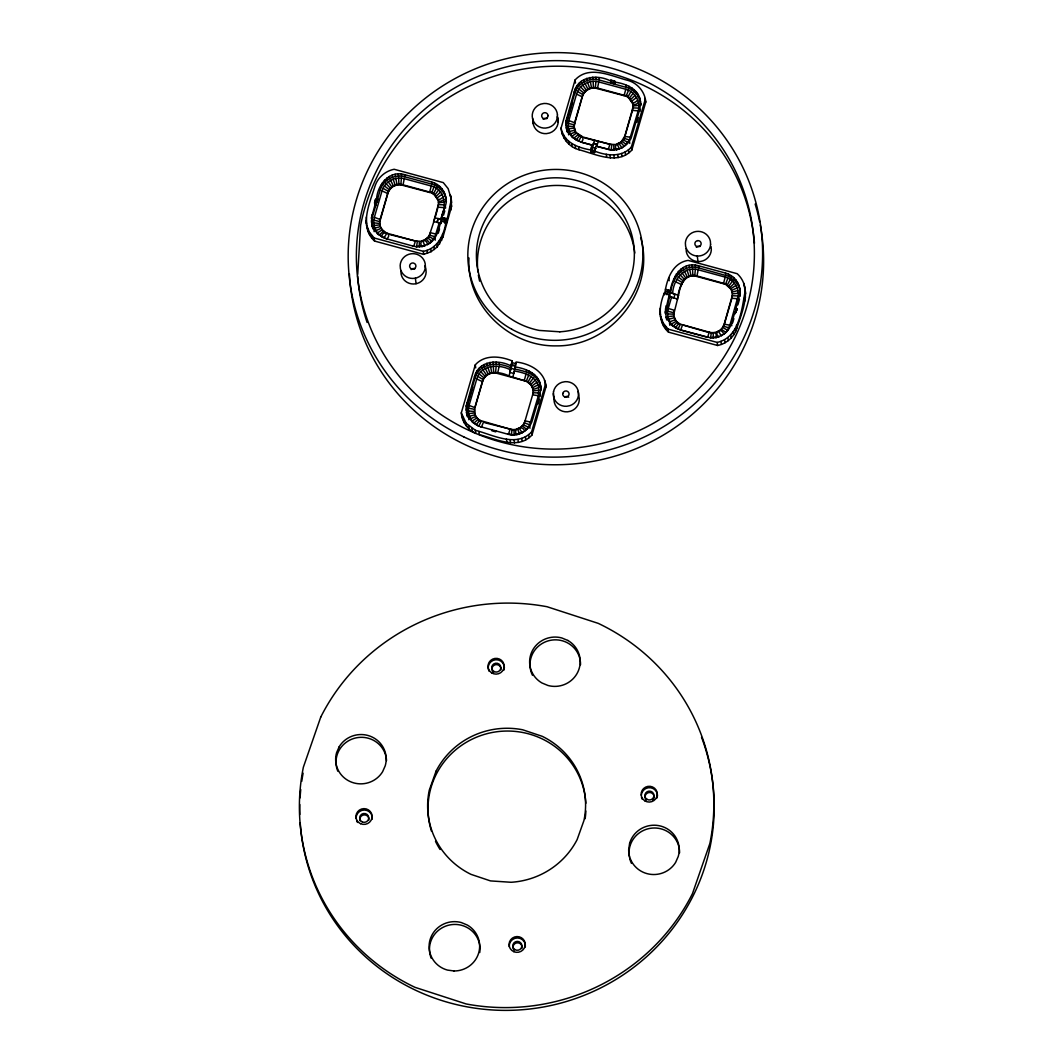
<?xml version="1.0" encoding="UTF-8"?>
<svg xmlns="http://www.w3.org/2000/svg" width="1063" height="1063" viewBox="0 0 1063 1063"><rect width="100%" height="100%" fill="white"/><g stroke="black" fill="none" stroke-linecap="round" stroke-linejoin="round"><path stroke-width="1.5" d="M450.845 195.805L451.536 206.541L442.952 237.089L437.265 246.922L431.073 251.692L423.685 254.376L374.548 241.049C358.776 226.605 369.698 202.94 374.88 186.57C377.471 177.8 385.218 171.037 394.147 169.269L443.284 182.61L448.134 188.616L451.244 198.874L450.181 195.167M372.023 225.954L371.731 223.762L372.861 228.877L371.505 217.689L375.438 203.285L374.482 203.033L375.571 199.286L376.528 199.538L376.82 201.731M376.528 199.538C377.139 185.44 389.085 170.04 404.445 174.611L431.618 181.986C439.311 184.019 445.424 191.021 445.982 199.02C444.56 191.911 438.873 186.038 431.91 184.165L404.724 176.79C394.625 173.867 382.959 180.112 380.142 190.317L372.409 216.892L371.665 222.924L371.372 220.745M373.658 222.845L374.349 217.33L382.029 190.902C384.554 181.653 395.117 176.006 404.259 178.69L431.286 186.025C445.929 189.533 446.898 207.923 440.361 218.978L434.674 217.849L433.584 221.596L439.271 222.712L434.966 236.704L429.771 243.135L426.13 239.002L421.081 241.288L415.208 241.035L386.587 233.103L382.228 229.754L380.421 226.592L374.734 228.2L373.658 222.845L379.757 223.456L380.209 219.111L387.769 193.121C389.403 186.743 396.658 182.863 402.904 184.803L429.479 192.004C438.222 192.204 435.378 206.302 444.028 199.406M435.976 234.059L430.356 232.717C422.861 253.167 439.617 207.591 438.421 202.82L444.347 202.129M428.123 244.171L422.17 246.576C417.281 240.876 427.034 237.434 427.432 244.663C436.428 240.291 438.727 229.847 440.893 221.051L445.929 222.419L446.168 224.213L451.297 199.631L451.695 202.688M466.737 414.052L466.458 411.859L467.587 416.975L466.219 405.787L474.576 376.222C478.868 360.623 498.547 359.241 510.838 365.871L509.974 372.435L513.801 373.472L516.1 361.991C529.68 363.493 545.319 371.612 545.97 386.972L531.992 435.006C518.306 449.968 496.514 439.298 480.835 435.046M512.831 377.02L514.412 370.974C524.059 372.661 536.775 376.129 538.742 387.503L532.988 389.536L531.646 385.696L527.886 381.723L509.004 375.983L511.117 368.05C498.826 361.433 479.147 362.815 474.869 378.415L467.135 404.99L466.378 411.022L466.099 408.83M538.742 387.503L538.383 395.728L529.693 424.801L524.311 422.808C521.88 428.083 515.449 430.794 509.934 429.133L479.679 420.31L476.29 424.748C470.005 420.762 466.896 412.564 469.062 405.428L476.756 378.999C480.755 364.37 499.291 363.825 510.585 369.924M468.491 408.192L474.497 409.295L475.201 415.128L474.63 412.936L468.703 413.653M509.004 375.983C500.793 371.731 485.671 369.486 482.496 381.218L474.922 407.209L474.483 411.554L468.371 410.943M533.121 393.177L533.148 390.905L539.074 390.214M539.977 385.058A19.905 19.413 -7.5 0 1 540.815 387.982L540.031 393.988L532.297 420.563C529.467 430.316 518.452 437.238 508.473 434.368L480.529 426.701M566.526 129.194L566.247 127.002L567.363 132.118L566.008 120.93L574.365 91.365C578.644 75.779 598.336 74.397 610.627 81.014L610.906 83.206M610.627 81.014L610.893 80.084L614.72 81.12L614.454 82.05C625.642 83.472 639.806 89.106 640.497 102.261C639.076 95.152 633.375 89.279 626.413 87.405L599.24 80.031C589.128 77.107 577.475 83.352 574.645 93.557L566.911 120.132L566.167 126.165L565.875 123.986M568.16 126.085L568.851 120.571L576.545 94.155C579.069 84.894 589.633 79.247 598.761 81.931L625.788 89.265C634.97 91.484 641.042 101.796 638.172 110.871L629.469 139.944L624.287 146.375L620.646 142.243L615.583 144.528L609.724 144.276L583.149 137.074L576.744 132.995L571.974 136.197L569.236 131.44L568.16 126.085L574.259 126.696L574.711 122.351L582.272 96.361C583.906 89.983 591.174 86.103 597.419 88.043L623.994 95.258C632.724 95.457 629.881 109.542 638.531 102.646M622.626 147.412L616.686 149.817C611.384 142.362 624.858 144.369 624.911 136.396L632.485 110.406L632.923 106.061L638.863 105.37M664.335 293.029L664.574 294.823C666.395 280.818 671.657 263.053 688.067 260.382L737.204 273.709C752.976 288.153 742.054 311.818 736.872 328.188C734.281 336.958 726.534 343.721 717.605 345.488L668.468 332.148C657.439 322.302 658.967 305.426 664.335 293.029L669.358 294.385L669.69 296.856L673.862 297.999L674.952 294.265L667.63 291.621L666.9 294.106M665.292 311.844L665.584 314.023L669.65 296.564L671.564 297.095L668.268 308.443L674.128 310.21L673.676 314.568L678.446 295.355L672.653 293.348C673.171 280.393 683.775 265.471 698.178 269.789L725.205 277.124C733.377 279.17 739.303 287.568 738.147 295.966L732.261 295.74L724.275 323.816C722.641 330.194 715.372 334.074 709.141 332.148L707.666 337.383L680.639 330.048L671.643 325.318L666.501 317.797L665.292 311.844L669.358 294.385M722.043 335.283L716.103 337.689C716.9 329.278 713.14 334.898 709.141 332.148L680.506 324.202L677.928 329.078C670.195 325.783 665.757 316.508 668.268 308.443M738.147 295.966L729.896 325.158L727.504 330.208L722.601 327.417L724.328 324.255L731.889 298.278L732.341 293.92L738.267 293.229M739.848 293.999L739.981 290.956L740.14 296.192L739.848 293.999L735.915 308.403L736.194 310.595M660.907 318.953L660.508 315.884L663.206 323.086L668.069 329.092L717.206 342.419C739.662 337.37 741.735 309.213 745.216 290.731L745.628 293.8M357.726 274.374L360.609 225.343A199.1 194.157 -7.5 0 1 566.659 66.411A199.1 194.157 -7.5 0 1 754.464 243.254M554.248 397.203L554.022 400.419A12.636 12.331 -7.5 0 0 567.469 411.833L570.698 411.182A12.636 12.331 -7.5 0 0 579.242 398.652L578.166 391.423M401.429 178.146L400.817 184.829L429.545 192.443C436.946 192.855 435.857 204.588 443.271 196.761M496.142 366.243L495.544 372.927L526.305 381.272L530.663 384.62L532.483 387.782L537.998 384.859M595.931 81.386L595.333 88.07L624.047 95.683C631.449 96.095 630.359 107.841 637.773 100.015M695.348 269.245L694.75 275.928L725.511 284.286L730.906 289.136L728.54 285.854L725.444 283.848L696.823 275.902C683.257 272.062 678.314 289.721 677.423 299.527M468.982 257.99C466.046 305.519 509.39 346.857 556.281 345.874C610.68 346.644 656.137 290.584 640.644 237.62M412.989 245.978L416.576 246.815L417.347 241.447L390.254 234.697M511.303 434.913L512.074 429.545L484.834 422.742M598.349 141.193L596.649 146.375L611.092 150.056L611.863 144.688L584.623 137.898M400.817 184.829C395.104 184.112 389.297 187.978 387.822 193.559L379.836 221.636L373.777 220.094M444.228 204.867L438.341 204.641L434.674 217.849M444.64 223.097L445.37 220.612C436.109 218.726 447.975 206.408 446.061 199.857L446.34 202.036L445.689 196.828M595.333 88.07C589.62 87.352 583.8 91.219 582.338 96.799L574.339 124.876L568.28 123.348M638.743 108.107L632.857 107.881L624.858 135.958L620.699 142.681M619.144 143.691L621.948 147.903L627.529 143.638L630.997 138.575L639.82 109.13L640.564 103.098L640.856 105.277L640.205 100.068M404.259 178.69L402.97 185.241M498.985 366.788L497.683 373.326M598.761 81.931L597.472 88.481M698.178 269.789L696.89 276.34M508.473 434.368L509.988 429.572M608.249 149.524L609.777 144.714M375.571 199.286L374.721 204.774L375.677 205.039M377.073 202.129L377.976 199.007M442.314 219.775L438.142 218.659L437.026 222.273L441.225 223.522M437.052 222.393L438.142 218.659M443.523 215.204L444.772 210.926M438.275 233.222L439.524 228.944M444.56 222.433L445.277 219.935L445.37 220.612M366.987 227.841L366.589 224.785L369.286 231.973L374.149 237.992L423.287 251.32C437.145 249.048 444.042 235.029 445.929 222.419M461.302 412.882L466.192 423.26L475.4 430.316L475.799 433.385C467.733 429.797 461.887 421.719 461.302 412.882L475.294 364.835C484.741 354.271 500.421 356.078 512.273 360.955L511.622 365.792L511.383 363.998M467.242 405.853L472.703 387.105M495.544 372.927C489.83 372.209 484.024 376.076 482.549 381.657L474.988 407.647L469.062 405.428M561.091 128.025L575.07 79.977C589.234 64.591 611.637 76.284 627.755 80.363C637.508 82.98 645.121 91.989 645.759 102.114L631.767 150.162C617.616 165.536 595.214 153.856 579.096 149.777C569.343 147.159 561.716 138.15 561.091 128.025L562.553 134.788M567.483 119.441L572.492 102.247M492.209 429.877L491.943 430.807L495.77 431.844L496.036 430.914M510.838 365.871L512.273 360.955M515.768 365.725L511.941 364.675L511.157 368.343L514.984 369.379M619.782 148.7L610.561 149.803L595.825 146.056L594.629 152.78L590.802 151.73L591.998 145.02L580.318 141.857M593.513 143.412L597.34 144.448L593.499 143.292L591.453 150.481L591.36 149.803L595.187 150.84L595.28 147.93M590.802 151.73L591.453 146.893M610.893 80.084L610.853 82.768L614.68 83.804L614.72 81.12M538.383 395.728L532.629 394.825L525.069 420.815L530.689 422.157M538.051 403.993L539.406 399.303M531.992 435.006L531.58 431.95L545.571 383.902M636.923 122.258L638.292 117.568M631.767 150.162L631.369 147.093L645.347 99.045M666.993 294.783L667.723 292.285M669.69 296.856C670.035 281.536 679.403 260.462 698.364 265.71L725.537 273.085C733.231 275.118 739.343 282.133 739.901 290.119L738.772 285.004M739.064 287.183L736.034 281.894L728.753 276.314L698.643 267.903C683.296 263.318 671.351 278.732 670.74 292.83L672.653 293.348M678.513 295.793C679.602 287.316 683.801 274.506 694.75 275.928M718.801 336.931C712.874 332.055 722.029 327.205 723.69 334.234C731.238 329.45 732.473 319.976 734.825 312.15L735.782 312.416M735.41 312.655L736.141 310.157L737.097 310.423L736.872 308.669L735.915 308.403M732.62 322.9L733.855 318.621M735.476 313.093L736.872 308.669M737.855 304.882L739.516 299.181M596.144 148.528L592.317 147.491L594.523 140.157M431.286 186.025L429.545 192.443M526.012 374.11L524.258 380.541M625.788 89.265L624.047 95.683M725.205 277.124L723.465 283.555M567.084 129.938L572.226 137.459L581.222 142.19C587.919 135.253 573.728 136.263 574.419 128.078L568.492 128.809M680.639 330.048L682.552 324.933L707.626 332.161M529.693 424.801L528.311 427.193L523.448 424.841L525.069 420.815M433.996 186.982L431.591 193.174M628.499 90.222L626.094 96.414M528.71 375.08L526.305 381.272M727.916 278.094L725.511 284.286M436.441 188.31L433.212 194.064M630.944 91.551L627.728 97.304M531.168 376.408L527.939 382.162M730.361 279.423L727.132 285.163M374.734 228.2L377.458 232.956L381.564 236.65C382.653 229.449 392.965 233.661 386.719 238.949L377.71 234.205L372.568 226.698M571.974 136.197L576.066 139.891L579.521 135.891M675.483 327.749L678.885 323.325C683.097 326.58 673.769 320.375 674.341 317.691L668.654 319.299M516.897 434.674C511.781 429.266 523.195 424.283 524.497 431.233L528.311 427.193M727.504 330.208L725.763 332.374L721.485 329.291M438.647 189.998L434.687 195.18M633.149 93.238L629.19 98.421M533.36 378.096L529.401 383.278M732.566 281.11L728.607 286.292M379.358 234.963L383.491 231.096L385.019 232.651M573.874 138.203L578.059 134.775M474.085 423.061L478.217 419.181L481.313 421.2L478.735 426.077L472.437 422.303L467.295 414.783M673.278 326.062L677.423 322.195L678.938 323.75M424.642 240.451L428.668 236.318L433.584 239.109M594.39 150.973C606.242 155.849 621.921 157.656 631.369 147.093M520.91 427.525L522.239 425.851L526.57 429.359M475.4 430.316C492.568 434.608 516.259 448.108 531.58 431.95M440.547 192.004L435.95 196.522M635.049 95.245L630.452 99.763M535.26 380.102L530.663 384.62M734.467 283.117L729.869 287.621M377.458 232.956L382.228 229.754L383.557 231.535M472.185 421.054L476.955 417.852L479.745 420.749M671.378 324.056L676.214 321.292L673.836 315.937L667.896 316.668M724.634 333.569L721.352 335.775L718.561 331.563M442.102 194.277L436.986 198.037M636.604 97.517L631.488 101.277M536.815 382.374L531.699 386.135M736.021 285.389L730.852 288.698L732.181 292.551L731.623 290.358L737.191 287.874M570.419 133.925L575.761 131.918L574.419 128.078M375.903 230.684L381.192 228.239L382.281 230.193M669.823 321.783L675.178 319.79M470.63 418.782L475.918 416.337L478.27 419.619M522.837 432.269L513.894 434.767L507.715 434.076M569.236 131.44L574.977 130.271M469.461 416.297L475.134 414.69L477.008 418.291M425.28 245.46L416.045 246.563M719.199 336.572L709.978 337.675L679.735 329.716M737.948 290.505L732.128 292.112L732.341 293.92M373.977 225.569L379.916 224.838L380.421 226.592M611.092 150.056L616.686 149.817M416.576 246.815L422.17 246.576M711.333 332.985L710.496 337.914L716.103 337.689M667.577 313.944L673.623 314.13L673.836 315.937M538.954 392.965L533.068 392.739L532.629 394.825M638.172 110.871L632.485 110.406M443.656 207.63L437.969 207.165M737.589 298.73L731.889 298.278M667.697 311.207L673.756 312.735M630.479 137.3L624.911 136.396M729.896 325.158L724.328 324.255M440.361 218.978L442.274 219.483M611.119 81.824L614.946 82.874M581.222 142.19L592.822 145.339M562.154 131.732C566.247 143.651 579.362 147.903 590.563 149.936M592.729 150.826L595.28 151.517M441.982 217.304L447.018 218.672M375.81 201.027L376.767 201.292M447.257 220.466L444.135 219.629L443.896 217.822M665.425 289.282L670.447 290.651M665.664 291.076L668.773 291.926L668.534 290.133M385.816 238.604L413.746 246.284L415.274 241.474M512.499 362.749L516.326 363.785M512.034 365.353L514.585 366.044M514.665 366.908C525.853 368.329 540.017 373.95 540.708 387.105L539.579 381.989M514.957 369.087C524.404 371.08 536.297 373.777 539.871 384.181M568.851 120.571L574.777 122.79M374.349 217.33L380.262 219.549M671.564 297.095L677.357 299.088M477.606 425.665L481.446 427.047L483.413 422.356M629.469 139.944L624.154 138.403M728.886 327.803L723.571 326.261M434.966 236.704L429.651 235.162M576.545 94.155L582.338 96.799M675.948 282.014L681.742 284.658M382.029 190.902L387.822 193.559M476.756 378.999L482.549 381.657M577.541 91.498L583.095 94.793M676.958 279.356L682.512 282.665M383.039 188.257L388.593 191.553M477.765 376.355L483.306 379.65M576.066 139.891L578.524 141.22L581.155 136.782M381.564 236.65L384.009 237.979L386.653 233.541M628.1 142.349L623.237 139.997M578.923 89.106L584.012 93.199M678.34 276.965L683.429 281.07M384.421 185.866L389.51 189.958M479.134 373.963L484.223 378.056M626.346 144.502L622.081 141.432M431.844 241.261L427.512 237.753L426.197 239.427M580.664 86.94L585.168 91.763M680.081 274.799L684.585 279.622M386.161 183.7L390.666 188.523M480.888 371.798L485.392 376.621M582.737 85.067L586.55 90.528M682.154 272.939L685.967 278.386M388.234 181.826L392.034 187.287M482.947 369.924L486.761 375.372M522.159 432.761L519.355 428.548M585.075 83.539L588.105 89.505M684.492 271.397L687.522 277.363M390.573 180.298L393.602 186.264M485.286 368.396L488.316 374.362M619.384 149.072L617.444 144.462M519.608 433.917L517.654 429.319M424.881 245.819L422.941 241.221M687.043 270.241L689.223 276.593M587.626 82.383L589.806 88.734M487.851 367.24L490.016 373.591M393.124 179.142L395.303 185.494M744.459 287.502L745.163 289.973L744.764 286.917M644.696 98.407L645.759 102.114M665.943 317.053L666.78 319.99M545.97 386.972L544.508 380.209M532.975 122.218L533.626 125.368A12.636 12.331 -7.5 0 0 546.409 133.632L549.651 132.981A12.636 12.331 -7.5 0 0 557.982 123.653L558.195 120.438A12.636 12.331 -7.5 0 0 557.557 117.289M689.754 269.484L691.016 276.088M590.337 81.625L591.599 88.229M490.548 366.483L491.824 373.086M395.835 178.385L397.097 184.989M440.893 221.051L441.185 223.23M743.701 283.21L744.1 286.266M745.057 294.584L745.455 297.64M744.313 298.172L744.725 301.228M737.47 282.24L737.762 284.432M735.742 279.715L736.034 281.894M733.629 277.483L733.922 279.675M731.185 275.609L731.477 277.788M734.825 312.15L735.051 313.904M736.473 325.132L736.872 328.188M728.461 274.134L728.753 276.314M735.171 328.56L735.569 331.616M725.537 273.085L725.83 275.277M733.231 331.922L733.629 334.978M731.49 323.564L731.782 325.756M730.786 334.951L731.185 338.021M727.876 337.582L728.288 340.638M724.594 339.735L724.993 342.791M721.006 341.369L721.405 344.425M717.206 342.419L717.605 345.488M713.207 333.051L713.313 338.021M697.262 256.01L697.992 261.564M698.364 265.71L698.643 267.903M695.295 265.125L695.587 267.318M692.172 265.019L692.465 267.212M692.877 275.862L692.545 269.152M689.076 265.391L689.369 267.584M686.073 266.228L686.353 268.421M683.23 267.517L683.522 269.71M680.626 269.218L680.918 271.41M678.327 271.304L678.619 273.483M676.4 273.696L676.679 275.888M674.859 276.367L675.151 278.559M673.769 279.237L674.062 281.416M668.8 277.669L669.198 280.738M669.517 323.086L669.81 325.278M639.368 97.145L639.647 99.324M638.066 94.381L638.345 96.56M666.036 305.799L666.328 307.991M639.82 109.13L640.099 111.323M665.425 308.802L665.717 310.981M668.069 329.092L668.468 332.148M636.338 91.856L636.617 94.036M634.226 89.624L634.505 91.803M665.398 326.275L665.797 329.331M663.206 323.086L663.618 326.142M631.767 87.751L632.06 89.93M660.216 308.217L660.455 315.126L660.057 312.07M661.571 319.591L661.97 322.647M632.923 106.061L632.711 104.24M629.057 86.262L629.336 88.455M626.12 85.226L626.413 87.405M629.469 141.233L629.748 143.425M628.459 149.724L628.871 152.78M625.177 151.876L625.576 154.932M614.454 82.05L614.733 84.243M621.589 153.497L622.001 156.567M617.789 154.56L618.201 157.616M613.789 145.193L613.896 150.149M613.869 155.025L614.281 158.095M609.936 154.892L610.335 157.962M598.947 77.851L599.24 80.031M606.269 154.201L606.667 157.258M595.891 77.267L596.17 79.459M592.769 77.161L593.048 79.353M593.46 88.003L593.127 81.293M589.659 77.533L589.952 79.712M586.656 78.37L586.949 80.562M583.813 79.659L584.105 81.838M591.998 145.02L592.277 147.199M581.222 81.359L581.501 83.552M578.923 83.445L579.202 85.625M576.983 85.837L577.262 88.03M575.07 79.977L575.482 83.047M575.442 88.508L575.734 90.687M574.365 91.365L574.645 93.557M578.697 146.721L579.096 149.777M575.189 145.472L575.588 148.528M571.748 143.598L572.146 146.654M566.632 117.94L566.911 120.132M568.386 132.702L568.665 134.881M566.008 120.93L566.3 123.122M568.652 141.233L569.064 144.289M565.981 138.416L566.38 141.472M563.802 135.214L564.201 138.283M557.357 116.398L558.088 121.953M532.59 118.338L533.32 123.893M553.398 393.363L554.129 398.917M540.775 387.955L541.067 390.134L540.416 384.926M538.277 379.239L538.569 381.418M540.031 393.988L540.323 396.167M536.549 376.701L536.842 378.893M534.437 374.482L534.716 376.661M531.992 372.595L532.271 374.787M533.148 390.905L532.935 389.098M529.268 371.12L529.547 373.312M526.344 370.083L526.623 372.263M529.68 426.09L529.972 428.269M528.683 434.581L529.082 437.637M525.388 436.734L525.8 439.79M521.8 438.355L522.212 441.411M518 439.418L518.412 442.474M514 430.05L514.107 435.006M514.093 439.883L514.492 442.939M510.147 439.75L510.546 442.806M499.158 362.709L499.451 364.888M506.48 439.046L506.878 442.115M496.102 362.124L496.381 364.303M492.98 362.018L493.272 364.197M493.684 372.861L493.338 366.15M489.884 362.39L490.163 364.569M486.867 363.227L487.16 365.406M484.037 364.516L484.316 366.695M481.433 366.217L481.725 368.396M479.134 368.29L479.426 370.482M477.194 370.695L477.486 372.887M475.294 364.835L475.693 367.891M475.666 373.365L475.945 375.545M474.576 376.222L474.869 378.415M451.137 203.485L451.536 206.541M450.393 207.059L450.805 210.129M478.908 431.565L479.307 434.634M444.852 193.904L445.145 196.084M443.55 191.141L443.842 193.32M445.304 205.89L445.596 208.082M441.823 188.616L442.115 190.795M471.959 428.455L472.371 431.512M439.71 186.384L440.002 188.563M466.843 402.797L467.135 404.99M468.597 417.546L468.889 419.739M437.265 184.51L437.557 186.689M466.219 405.787L466.511 407.979M468.863 426.077L469.275 429.146M438.421 202.82L438.208 201M442.553 234.019L442.952 237.089M434.541 183.022L434.833 185.214M466.192 423.26L466.604 426.329M441.251 237.448L441.65 240.517M464.013 420.071L464.411 423.127M431.618 181.986L431.91 184.165M439.311 240.823L439.71 243.879M462.365 416.576L462.777 419.646M436.866 243.852L437.265 246.922M434.953 237.992L435.245 240.185M433.956 246.483L434.355 249.539M430.674 248.636L431.073 251.692M427.087 250.257L427.485 253.326M423.287 251.32L423.685 254.376M419.274 241.952L419.38 246.908M404.445 174.611L404.724 176.79M415.354 278.121L416.085 283.675M401.376 174.026L401.668 176.219M398.253 173.92L398.545 176.099M398.957 184.763L398.625 178.053M395.157 174.292L395.449 176.471M392.154 175.129L392.433 177.322M389.31 176.418L389.603 178.597M386.706 178.119L386.998 180.311M384.407 180.192L384.7 182.384M382.467 182.597L382.76 184.789M380.939 185.268L381.232 187.447M379.85 188.124L380.142 190.317M379.916 224.838L379.69 223.031M375.438 203.285L375.731 205.478M372.116 214.699L372.409 216.892M373.87 229.462L374.163 231.641M371.505 217.689L371.784 219.882M374.149 237.992L374.548 241.049M371.479 235.175L371.877 238.232M369.286 231.973L369.698 235.043M366.297 217.118L366.536 224.027L366.124 220.958M367.652 228.492L368.05 231.548M739.622 287.927L740.26 293.149M574.206 126.271L574.472 128.517M711.081 246.669L711.32 249.885A12.636 12.331 -7.5 0 1 686.339 251.838L686.1 248.622M400.897 270.985L401.136 274.188A12.636 12.331 -7.5 0 0 426.13 272.234L425.891 269.032A12.636 12.331 -7.5 0 0 424.801 265.989M367.12 322.501A199.1 194.157 -7.5 0 1 357.633 275.995M543.206 119.308A3.162 3.096 -7.5 0 1 546.993 118.551M760.271 225.011A207.312 202.169 -7.5 0 1 580.092 463.282A207.312 202.169 -7.5 0 1 349.408 273.802M755.155 204.056A207.312 202.169 -7.5 0 1 759.633 221.742M564.865 397.004A3.162 3.083 -7.5 0 1 568.705 397.19M411.142 269.59A3.162 3.083 -7.5 0 1 413.308 268.54L414.132 268.58A3.162 3.083 -7.5 0 1 414.915 268.833M479.639 281.177A79.007 77.041 -7.5 0 1 478.377 275.065M477.951 271.982A79.007 77.041 -7.5 0 1 477.646 268.899M477.539 267.371A79.007 77.041 -7.5 0 1 549.558 185.773A79.007 77.041 -7.5 0 1 634.824 253.047M696.331 247.241A3.162 3.083 -7.5 0 1 697.7 246.337L698.497 246.178A3.162 3.083 -7.5 0 1 700.105 246.483M371.904 220.759A19.905 19.413 -7.5 0 1 372.528 217.769M566.42 123.999A19.905 19.413 -7.5 0 1 567.031 121.009M641.321 795.204A8.092 7.893 -7.5 0 1 650.862 787.789A8.092 7.893 -7.5 0 1 657.093 797.941M642.198 799.19A8.092 7.893 -7.5 0 1 641.494 797.25M489.02 671.165A8.092 7.893 -7.5 0 1 495.757 659.751A8.092 7.893 -7.5 0 1 503.928 670.128M356.145 818.63A8.092 7.893 -7.5 0 1 364.569 810.019A8.092 7.893 -7.5 0 1 372.156 819.254M357.567 822.47A8.092 7.893 -7.5 0 1 356.597 820.636M509.283 946.695A8.092 7.893 -7.5 0 1 517.561 937.951A8.092 7.893 -7.5 0 1 525.308 947.04M701.527 737.217A207.312 202.169 -7.5 0 1 549.89 1005.718A207.312 202.169 -7.5 0 1 300.191 822.682M299.819 814.471A207.312 202.169 -7.5 0 1 299.806 804.532M300.085 797.888A207.312 202.169 -7.5 0 1 300.749 789.596M301.759 781.345A207.312 202.169 -7.5 0 1 303.101 773.2M585.872 811.016A79.007 77.041 -7.5 0 1 585.128 818.776M440.069 849.496A79.007 77.041 -7.5 0 1 435.498 841.338M431.498 831.253A79.007 77.041 -7.5 0 1 493.046 732.341A79.007 77.041 -7.5 0 1 585.833 803.269M337.795 771.207A25.286 24.648 -7.5 0 1 355.932 737.908A25.286 24.648 -7.5 0 1 386.533 760.59M532.43 675.218A25.286 24.648 -7.5 0 1 549.903 640.431A25.286 24.648 -7.5 0 1 580.531 664.72M631.475 863.369A25.286 24.648 -7.5 0 1 629.801 858.824M629.442 857.256A25.286 24.648 -7.5 0 1 652.217 828.09A25.286 24.648 -7.5 0 1 679.576 852.871M431.246 958.321A25.286 24.648 -7.5 0 1 451.828 924.611A25.286 24.648 -7.5 0 1 479.745 952.528M646.304 800.054A4.544 4.438 -7.5 0 1 646.41 793.769A4.544 4.438 -7.5 0 1 652.855 793.835A4.544 4.438 -7.5 0 1 652.735 800.12M493.431 672.361A4.544 4.438 -7.5 0 1 495.026 664.813A4.544 4.438 -7.5 0 1 500.912 669.876M360.105 820.822A4.544 4.438 -7.5 0 1 364.011 814.883A4.544 4.438 -7.5 0 1 368.861 820.065M514.093 950.176A4.544 4.438 -7.5 0 1 516.605 942.881A4.544 4.438 -7.5 0 1 521.813 948.621M562.805 393.43L562.752 394.227A3.162 3.083 -7.5 0 0 566.141 397.057A3.162 3.083 -7.5 0 0 569.05 393.735L568.891 392.951A3.162 3.083 -7.5 0 0 562.805 393.43M548.016 115.548L547.963 116.359A3.162 3.096 -7.5 0 1 541.851 116.784L541.692 116A3.162 3.096 -7.5 0 1 544.641 112.691A3.162 3.096 -7.5 0 1 548.016 115.548M557.464 114.884L557.251 118.099A12.636 12.331 -7.5 0 1 548.92 127.427L545.678 128.078A12.636 12.331 -7.5 0 1 532.895 119.813L532.244 116.664A12.636 12.331 -7.5 0 1 540.788 104.121L544.03 103.47A12.636 12.331 -7.5 0 1 557.464 114.884M553.517 391.662L553.292 394.865A12.636 12.331 -7.5 0 0 566.738 406.279L569.967 405.628A12.636 12.331 -7.5 0 0 578.511 393.097L577.873 389.935A12.636 12.331 -7.5 0 0 565.078 381.683L561.849 382.335A12.636 12.331 -7.5 0 0 553.517 391.662M629.628 843.291L628.671 849.656A25.286 24.648 -7.5 0 0 675.63 862.399L678.247 856.472A25.286 24.648 -7.5 0 0 660.854 826.11A25.286 24.648 -7.5 0 0 629.628 843.291M320.747 717.087L303.367 767.194A207.312 202.169 -7.5 0 0 414.982 987.328L466.205 1003.964A207.312 202.169 -7.5 0 0 692.478 893.598L709.871 843.49A207.312 202.169 -7.5 0 0 598.256 623.37L547.02 606.721A207.312 202.169 -7.5 0 0 320.747 717.087M436.096 771.087L429.293 790.128A79.007 77.041 -7.5 0 0 471.055 874.384L490.508 880.908L511.077 882.277A79.007 77.041 -7.5 0 0 577.129 839.611L583.932 820.57A79.007 77.041 -7.5 0 0 542.183 736.3L522.717 729.789A79.007 77.041 -7.5 0 0 436.096 771.087M339.23 746.678L336.612 752.604A25.286 24.648 -7.5 0 0 382.614 771.711L385.231 765.785A25.286 24.648 -7.5 0 0 339.23 746.678M413.799 268.966L412.989 269.125A3.162 3.083 -7.5 0 1 409.627 266.282A3.162 3.083 -7.5 0 1 412.577 262.986L413.401 263.026A3.162 3.083 -7.5 0 1 413.799 268.966M697.766 240.623L696.969 240.783A3.162 3.083 -7.5 0 0 697.368 246.722L698.192 246.775A3.162 3.083 -7.5 0 0 701.128 243.48A3.162 3.083 -7.5 0 0 697.766 240.623M559.842 331.802L539.273 330.434A79.007 77.041 -7.5 0 1 492.116 209.145A79.007 77.041 -7.5 0 1 624.951 217.968A79.007 77.041 -7.5 0 1 559.842 331.802M453.981 970.971L447.457 970.081A25.286 24.648 -7.5 0 1 430.063 939.719A25.286 24.648 -7.5 0 1 461.289 922.538L467.348 925.062A25.286 24.648 -7.5 0 1 453.981 970.971M567.868 640.471L561.809 637.959A25.286 24.648 -7.5 0 0 541.917 682.964L547.976 685.489A25.286 24.648 -7.5 0 0 567.868 640.471M710.589 244.331L710.35 241.115A12.636 12.331 -7.5 0 0 685.369 243.068L685.608 246.284A12.636 12.331 -7.5 0 0 710.589 244.331M425.399 266.68L425.16 263.478A12.636 12.331 -7.5 0 0 400.166 265.431L400.406 268.647A12.636 12.331 -7.5 0 0 425.399 266.68M468.823 430.329A199.1 194.157 -7.5 0 0 753.853 239.321A199.1 194.157 -7.5 0 0 443.457 94.979A199.1 194.157 -7.5 0 0 468.823 430.329M511.741 329.238A87.591 85.412 -7.5 0 0 642.929 254.163A87.591 85.412 -7.5 0 0 511.462 181.242A87.591 85.412 -7.5 0 0 511.741 329.238M463.747 436.853A207.312 202.169 -7.5 0 0 762.171 240.318A207.312 202.169 -7.5 0 0 440.241 87.458A207.312 202.169 -7.5 0 0 463.747 436.853M644.816 800.824A8.092 7.893 -7.5 0 0 657.293 794.513A8.092 7.893 -7.5 0 0 645.533 787.165A8.092 7.893 -7.5 0 0 644.816 800.824M491.584 672.826A8.092 7.893 -7.5 0 0 504.154 666.714A8.092 7.893 -7.5 0 0 492.514 659.18A8.092 7.893 -7.5 0 0 491.584 672.826M360.583 823.692A8.092 7.893 -7.5 0 0 372.077 815.799A8.092 7.893 -7.5 0 0 359.4 810.072A8.092 7.893 -7.5 0 0 360.583 823.692M513.828 951.677A8.092 7.893 -7.5 0 0 525.188 943.599A8.092 7.893 -7.5 0 0 512.406 938.084A8.092 7.893 -7.5 0 0 513.828 951.677M647.061 799.376A4.544 4.438 -7.5 0 0 653.944 795.602A4.544 4.438 -7.5 0 0 647.181 791.683A4.544 4.438 -7.5 0 0 647.061 799.376M494.242 671.617A4.544 4.438 -7.5 0 0 500.819 667.338A4.544 4.438 -7.5 0 0 493.764 663.937A4.544 4.438 -7.5 0 0 494.242 671.617M362.257 821.938A4.544 4.438 -7.5 0 0 368.728 817.513A4.544 4.438 -7.5 0 0 361.606 814.285A4.544 4.438 -7.5 0 0 362.257 821.938M514.798 949.551A4.544 4.438 -7.5 0 0 521.867 946.097A4.544 4.438 -7.5 0 0 515.303 941.871A4.544 4.438 -7.5 0 0 514.798 949.551"/></g></svg>
